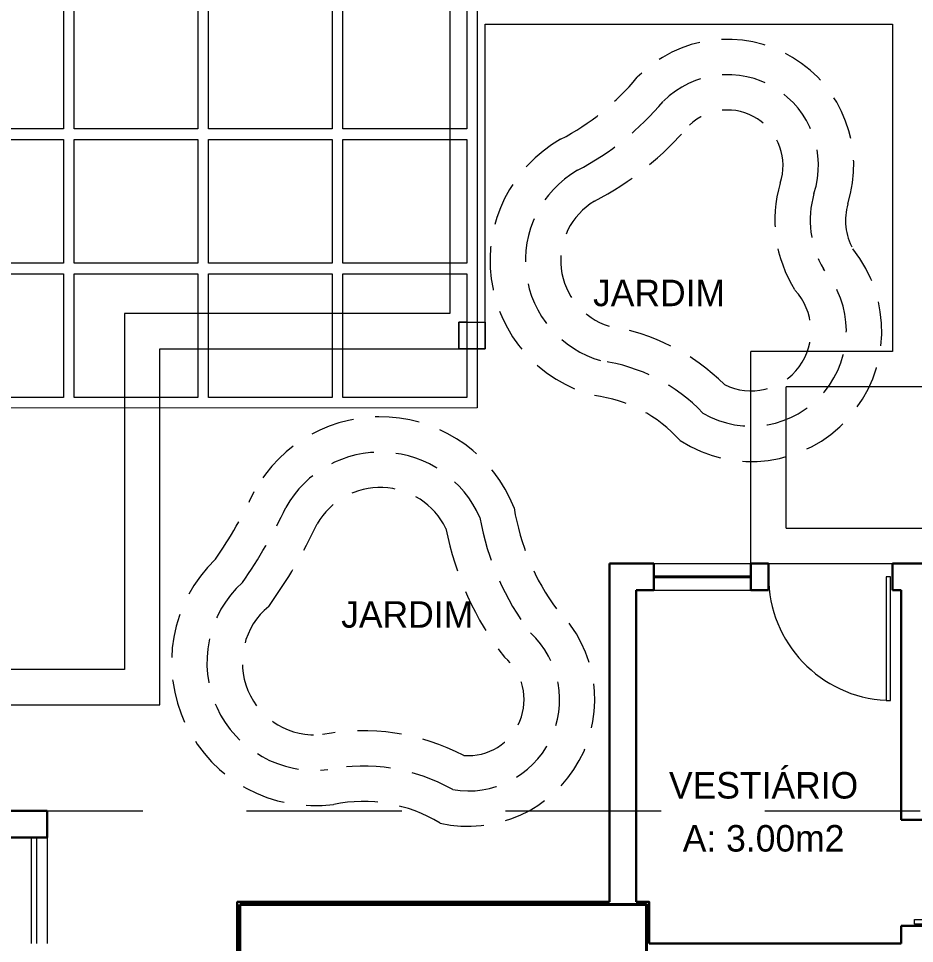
# Model space of a CAD drawing. Header units: metres. Extents: x -4.2 to 85, y -21.1 to 42.
# Drawn here: x 17.82 to 22.89, y 21.94 to 27.17 of the extents above; entities that cross this region are included whole.
import ezdxf

# ---------------------------------------------------------------- set-up
doc = ezdxf.new("R2010")
doc.units = ezdxf.units.M
doc.header["$MEASUREMENT"] = 0
doc.linetypes.add('DGN Style 2', pattern=[1.465602, 0.879361, -0.586241])
doc.linetypes.add('HIDDEN', pattern=[0.375, 0.25, -0.125])
for name, color, linetype, lineweight in [('22 - Paisagismo', 7, 'Continuous', 0), ('24 - Textos Gerais', 7, 'Continuous', 0), ('31 - Pisos', 7, 'Continuous', 0), ('34 - Mobiliário', 7, 'Continuous', 0), ('57 - Altimetria de Terrenos', 7, 'Continuous', 0), ('7 - Alvenaria', 7, 'Continuous', 0), ('8 - Projeção Abaixo', 7, 'Continuous', 0), ('Level 1', 7, 'Continuous', 0), ('Level 19-1', 7, 'Continuous', 0), ('Level 21', 7, 'Continuous', 0), ('Level 7-1', 7, 'Continuous', 0), ('PSG-EQP-FIX', 7, 'Continuous', 0), ('PSG-HATCH SOLIDO', 7, 'Continuous', 0)]:
    doc.layers.add(name, color=color, linetype=linetype, lineweight=lineweight)
doc.layers.add('PSG-ARE', color=6, linetype='Continuous', plot=False)
doc.layers.add('PSG-MORROTE', color=104, linetype='HIDDEN')
doc.layers.add('PSG-PERGOLADO', color=8, linetype='Continuous')
doc.styles.add('Style-INTL_ENGINEERING', font='INTL_ENGINEERING.shx')

# ---------------------------------------------------------------- blocks, each defined once
blk = doc.blocks.new('A$C6BA34AE6')
at = {"layer": 'PSG-ARE', "lineweight": 13}
for points in [[(0.105, -0.335), (-0.045, -0.335), (-0.045, -0.485), (0.105, -0.485)], [(3.1446, -0.335), (2.9946, -0.335), (2.9946, -0.485), (3.1446, -0.485)], [(0.105, -3.3733), (-0.045, -3.3733), (-0.045, -3.5233), (0.105, -3.5233)], [(2.9946, -3.3733), (3.1446, -3.3733), (3.1446, -3.5233), (2.9946, -3.5233)]]:
    blk.add_lwpolyline(points, close=True, dxfattribs=at)
at = {"layer": 'PSG-PERGOLADO', "color": 1, "linetype": 'Continuous', "lineweight": 13}
for points in [[(0, -3.8583), (0, 0), (3.0996, 0), (3.0996, -3.8572)], [(0.06, -0.76), (0.06, -0.06), (0.76, -0.06), (0.76, -0.76)], [(0.82, -0.76), (0.82, -0.06), (1.52, -0.06), (1.52, -0.76)], [(1.58, -0.76), (1.58, -0.06), (2.28, -0.06), (2.28, -0.76)], [(2.34, -0.76), (2.34, -0.06), (3.04, -0.06), (3.04, -0.76)], [(0.06, -1.5196), (0.06, -0.8196), (0.76, -0.8196), (0.76, -1.5196)], [(0.82, -1.5196), (0.82, -0.8196), (1.52, -0.8196), (1.52, -1.5196)], [(1.58, -1.5196), (1.58, -0.8196), (2.28, -0.8196), (2.28, -1.5196)], [(2.34, -1.5196), (2.34, -0.8196), (3.04, -0.8196), (3.04, -1.5196)], [(0.06, -2.2791), (0.06, -1.5791), (0.76, -1.5791), (0.76, -2.2791)], [(0.82, -2.2791), (0.82, -1.5791), (1.52, -1.5791), (1.52, -2.2791)], [(1.58, -2.2791), (1.58, -1.5791), (2.28, -1.5791), (2.28, -2.2791)], [(2.34, -2.2791), (2.34, -1.5791), (3.04, -1.5791), (3.04, -2.2791)], [(0.06, -3.0387), (0.06, -2.3387), (0.76, -2.3387), (0.76, -3.0387)], [(0.82, -3.0387), (0.82, -2.3387), (1.52, -2.3387), (1.52, -3.0387)], [(1.58, -3.0387), (1.58, -2.3387), (2.28, -2.3387), (2.28, -3.0387)], [(2.34, -3.0387), (2.34, -2.3387), (3.04, -2.3387), (3.04, -3.0387)], [(0.06, -3.7983), (0.06, -3.0983), (0.76, -3.0983), (0.76, -3.7983)], [(0.82, -3.7983), (0.82, -3.0983), (1.52, -3.0983), (1.52, -3.7983)], [(1.58, -3.7983), (1.58, -3.0983), (2.28, -3.0983), (2.28, -3.7983)], [(2.34, -3.7983), (2.34, -3.0983), (3.04, -3.0983), (3.04, -3.7983)]]:
    blk.add_lwpolyline(points, close=True, dxfattribs=at)
for points in [[(0, -0.335), (-0.045, -0.335), (-0.045, -0.485), (0, -0.485)], [(0.06, -0.335), (0.105, -0.335), (0.105, -0.485), (0.06, -0.485)], [(3.0396, -0.335), (2.9946, -0.335), (2.9946, -0.485), (3.0396, -0.485)], [(3.0996, -0.335), (3.1446, -0.335), (3.1446, -0.485), (3.0996, -0.485)], [(0, -3.3733), (-0.045, -3.3733), (-0.045, -3.5233), (0, -3.5233)], [(0.06, -3.3733), (0.105, -3.3733), (0.105, -3.5233), (0.06, -3.5233)], [(3.0396, -3.3733), (2.9946, -3.3733), (2.9946, -3.5233), (3.0396, -3.5233)], [(3.0996, -3.3733), (3.1446, -3.3733), (3.1446, -3.5233), (3.0996, -3.5233)]]:
    blk.add_lwpolyline(points, dxfattribs=at)
blk = doc.blocks.new('P70D')
at = {"layer": 'Level 1', "color": 7, "linetype": 'Continuous', "lineweight": 13}
for p, q in [((0.035, 0.775), (0.01, 0.775)), ((0.01, 0.775), (0.01, 0.075)), ((0.035, 0.075), (0.035, 0.775)), ((0.01, 0.075), (0.035, 0.075))]:
    blk.add_line(p, q, dxfattribs=at)
blk.add_arc((0, 0.075), 0.7, 0, 87.134, dxfattribs=at)
at = {"layer": 'Level 7-1', "color": 7, "linetype": 'Continuous', "lineweight": 30}
for p, q in [((0, 0), (0, 0.15)), ((0.7, 0), (0.7, 0.15))]:
    blk.add_line(p, q, dxfattribs=at)
blk = doc.blocks.new('P60D')
at = {"layer": '22 - Paisagismo', "color": 7, "linetype": 'Continuous', "lineweight": 13}
for p, q in [((0.035, 0.675), (0.01, 0.675)), ((0.01, 0.675), (0.01, 0.075)), ((0.035, 0.075), (0.035, 0.675)), ((0.01, 0.075), (0.035, 0.075))]:
    blk.add_line(p, q, dxfattribs=at)
blk.add_arc((0, 0.075), 0.6, 0, 86.6558, dxfattribs=at)
at = {"layer": 'Level 19-1', "color": 7, "linetype": 'Continuous', "lineweight": 30}
for p, q in [((0, 0), (0, 0.15)), ((0.6, 0), (0.6, 0.15))]:
    blk.add_line(p, q, dxfattribs=at)
blk = doc.blocks.new('*U507')
at = {"layer": 'Level 19-1', "color": 7, "linetype": 'Continuous', "lineweight": 30}
for p, q in [((-0.45, -0.075), (-0.45, 0.075)), ((0.1, -0.075), (0.1, 0.075))]:
    blk.add_line(p, q, dxfattribs=at)
at = {"layer": 'Level 19-1', "color": 7, "linetype": 'Continuous', "lineweight": 0}
for p, q in [((-0.45, 0.075), (0.1, 0.075)), ((-0.45, -0.075), (0.1, -0.075))]:
    blk.add_line(p, q, dxfattribs=at)
at = {"layer": 'Level 21', "color": 7, "linetype": 'DGN Style 2', "lineweight": 40}
blk.add_line((-0.45, 0), (0.1, 0), dxfattribs=at)
blk = doc.blocks.new('pilotis_as built')
at = {"layer": '24 - Textos Gerais', "color": 30, "linetype": 'Continuous', "lineweight": 0, "flags": 128}
blk.add_lwpolyline([(-9.2895, -4.1856), (-9.2895, -4.7856)], dxfattribs=at)
at = {"layer": '34 - Mobiliário', "color": 2, "linetype": 'Continuous', "lineweight": 40, "flags": 128}
blk.add_lwpolyline([(-8.1993, -4.565), (-5.8993, -4.565), (-5.8993, -4.915), (-8.1993, -4.915)], close=True, dxfattribs=at)
at = {"layer": '57 - Altimetria de Terrenos', "color": 131, "linetype": 'Continuous', "lineweight": 40, "flags": 128}
blk.add_lwpolyline([(-8.1993, -4.565), (-5.8993, -4.565), (-5.8993, -4.915), (-8.1993, -4.915)], close=True, dxfattribs=at)
at = {"layer": '8 - Projeção Abaixo', "color": 7, "linetype": 'DGN Style 2', "lineweight": 0, "flags": 128}
blk.add_lwpolyline([(6.4515, -4.7856), (10.7607, -4.7856), (10.7607, -4.0356), (19.5907, -4.0356), (19.5907, -5.4356), (23.3507, -5.4356), (23.3507, -12.1456), (22.6507, -12.1456), (22.6507, -12.6456), (22.1007, -13.1956), (12.5729, -13.1956), (11.9529, -13.8156), (4.6376, -13.8156), (4.42, -13.5984), (2.0315, -13.5984), (1.8139, -13.8156), (-5.5014, -13.8156), (-6.1214, -13.1956), (-15.6493, -13.1956), (-16.1993, -12.6456), (-16.1993, -12.1456), (-16.8993, -12.1456), (-16.8993, -5.4356), (-13.1393, -5.4356), (-13.1393, -4.0356), (-4.3093, -4.0356), (-4.3093, -4.7856), (0, -4.7856), (0, 0), (6.4503, 0), (6.4515, -4.7856)], dxfattribs=at)
at = {"layer": 'Level 19-1', "color": 7, "linetype": 'Continuous', "lineweight": 30}
for p, q in [((-6.1095, -4.55), (-6.1095, -2.6356)), ((-5.8595, -2.6356), (-6.1095, -2.6356)), ((-5.2095, -2.6356), (-5.3095, -2.6356)), ((-4.2095, -2.6356), (-4.5095, -2.6356)), ((-5.9595, -4.55), (-5.9595, -2.7856)), ((-5.8595, -2.7856), (-5.9595, -2.7856)), ((-5.2095, -2.7856), (-5.3095, -2.7856)), ((-4.4595, -2.7856), (-4.5095, -2.7856)), ((-4.4595, -4.0856), (-4.4595, -2.7856)), ((-9.2895, -4.0356), (-12.0895, -4.0356)), ((-9.2895, -4.1856), (-9.2895, -4.0356)), ((-9.2895, -4.1856), (-11.9395, -4.1856)), ((-4.4595, -4.7856), (-4.4595, -4.6856)), ((-4.4595, -4.7856), (-5.8843, -4.7856))]:
    blk.add_line(p, q, dxfattribs=at)
at = {"layer": 'Level 19-1', "color": 7, "linetype": 'Continuous', "lineweight": 0}
blk.add_line((-5.2095, -2.6356), (-4.5095, -2.6356), dxfattribs=at)
at = {"layer": 'Level 19-1', "color": 7, "linetype": 'Continuous', "lineweight": 30, "flags": 128}
for points in [[(-8.2143, -4.9356), (-8.2143, -4.55), (-6.1095, -4.55)], [(-5.9595, -4.55), (-5.8843, -4.55), (-5.8843, -4.7856)]]:
    blk.add_lwpolyline(points, dxfattribs=at)
at = {"layer": 'PSG-HATCH SOLIDO', "color": 131, "linetype": 'Continuous', "lineweight": 0}
for p, q in [((-9.3795, -4.1856), (-9.3795, -4.7856)), ((-9.3495, -4.1856), (-9.3495, -4.7856))]:
    blk.add_line(p, q, dxfattribs=at)
at = {"layer": 'Level 1', "color": 7, "linetype": 'Continuous', "lineweight": 30, "rotation": 180}
blk.add_blockref('P70D', (-4.5095, -2.6356), dxfattribs=at)
at = {"layer": 'Level 19-1', "color": 7, "linetype": 'Continuous', "lineweight": 30}
blk.add_blockref('*U507', (-5.4095, -2.7106), dxfattribs=at)
at = {"layer": 'Level 19-1', "color": 7, "linetype": 'Continuous', "lineweight": 30, "yscale": -1, "rotation": 90.00000000000004}
blk.add_blockref('P60D', (-4.4595, -4.6856), dxfattribs=at)

msp = doc.modelspace()

# ---------------------------------------------------------------- linework, layer by layer
at = {"layer": '31 - Pisos', "color": 30, "linetype": 'Continuous', "lineweight": 13}
for p, q in [((20.2614, 27.3409), (20.2614, 25.5036)), ((20.4614, 25.3036), (20.4614, 27.1409)), ((20.4614, 27.1409), (22.7643, 27.1409)), ((22.7643, 27.1409), (22.7643, 25.289)), ((20.2614, 25.5036), (18.4221, 25.5036)), ((18.4221, 25.5036), (18.4221, 23.4898)), ((18.6221, 23.2898), (18.6221, 25.3036)), ((18.6221, 25.3036), (20.4614, 25.3036)), ((22.7643, 25.289), (21.9643, 25.289)), ((21.9643, 24.089), (21.9643, 25.289)), ((22.9643, 25.089), (22.1643, 25.089)), ((22.1643, 24.289), (22.1643, 25.089)), ((22.1643, 24.289), (27.0738, 24.289)), ((18.4221, 23.4898), (14.9843, 23.4898)), ((15.1843, 23.2898), (18.6221, 23.2898))]:
    msp.add_line(p, q, dxfattribs=at)
at = {"layer": 'PSG-MORROTE', "lineweight": 13}
for points in [[(22.5119, 26.1238, 0.192669), (22.5399, 25.8692, -0.852537), (21.564, 24.7843, 0.1809), (21.0788, 25.0391, -0.672556), (20.8874, 26.4892, 0.101668), (21.3212, 26.8398, -0.79088), (22.5119, 26.1238, 0.041325)], [(20.625, 24.4041, 0.120823), (20.867, 23.8292, -0.75656), (20.2058, 22.6201, 0.190018), (19.6041, 22.7258, -0.724195), (18.9363, 24.1134, 0.044017), (19.1545, 24.4966, -0.635041), (20.625, 24.4041, 67.752122)]]:
    msp.add_lwpolyline(points, format="xyb", dxfattribs=at)
for points in [[(22.3205, 26.1817, 0.205602), (22.3745, 25.7553, -0.846175), (21.6924, 24.94, 0.169026), (21.1185, 25.2356, -0.663382), (20.9832, 26.3136, 0.099429), (21.4696, 26.7054, -0.787307)], [(22.1294, 26.2409, 0.214471), (22.213, 25.636, -0.834347), (21.8144, 25.1013, 0.158566), (21.1617, 25.4314, -0.649377), (21.08, 26.1385, 0.097187), (21.6163, 26.5691, -0.780669)], [(20.4315, 24.3487, 0.119682), (20.717, 23.696, -0.745552), (20.2782, 22.8095, 0.178735), (19.5718, 22.9233, -0.731753), (19.0882, 23.9816, 0.045304), (19.333, 24.4061, -0.62016)], [(20.2394, 24.2879, 0.118673), (20.5699, 23.5592, -0.7279), (20.3408, 23.003, 0.168536), (19.5414, 23.1211, -0.744368), (19.2373, 23.8462, 0.04667), (19.5108, 24.3141, -0.597295)]]:
    msp.add_lwpolyline(points, format="xyb", close=True, dxfattribs=at)

# ---------------------------------------------------------------- block references
at = {"color": 1, "linetype": 'Continuous', "lineweight": 13}
msp.add_blockref('pilotis_as built', (27.2738, 26.7246), dxfattribs=at)
at = {"layer": 'PSG-EQP-FIX', "lineweight": 13}
msp.add_blockref('A$C6BA34AE6', (17.3168, 28.8268), dxfattribs=at)

# ---------------------------------------------------------------- texts
at = {"layer": '7 - Alvenaria', "color": 2, "linetype": 'Continuous', "lineweight": 13, "char_height": 0.15, "attachment_point": 5, "line_spacing_factor": 1.200006, "style": 'Style-INTL_ENGINEERING'}
for s, insert in [('JARDIM\\P', (21.4445, 25.6188)), ('JARDIM\\P', (20.0202, 23.7996)), ('VESTIÁRIO\\PA: 3.00m2\\P', (22.0358, 22.6831))]:
    msp.add_mtext(s, dxfattribs=dict(at, insert=insert))

doc.saveas('drawing.dxf')
